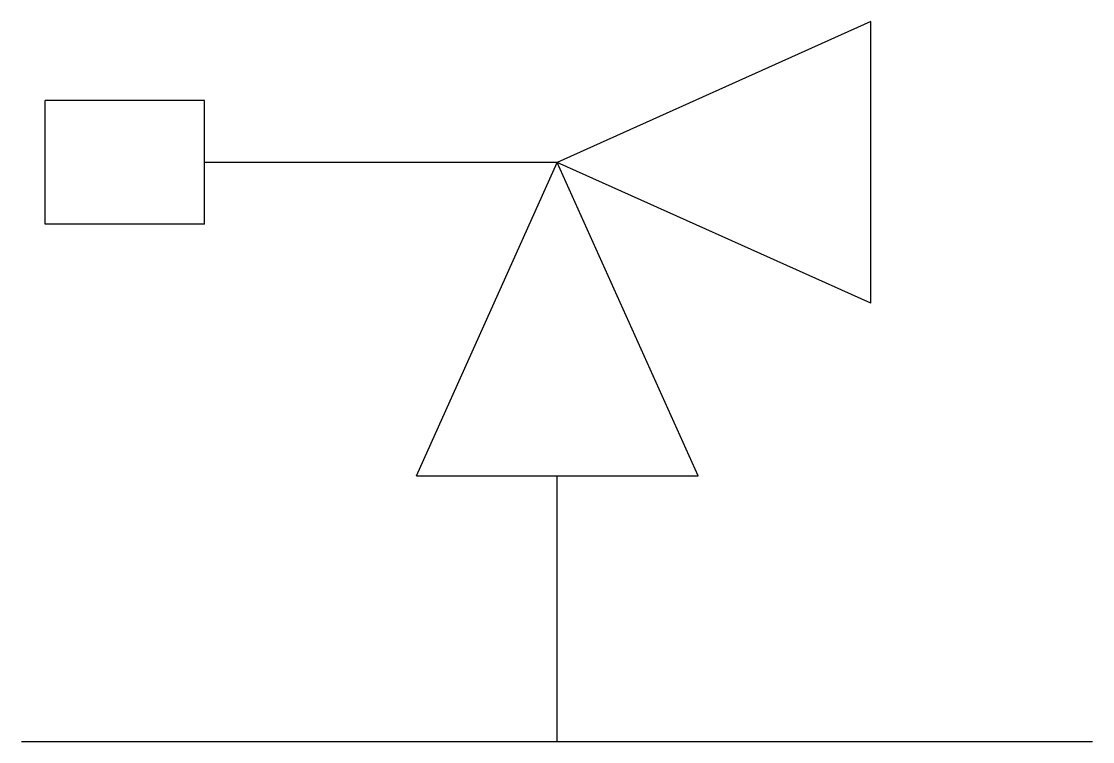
# Model space of a CAD drawing. Header units: metres. Extents: x -20717.3 to -20702, y -11800.3 to -11790.
import ezdxf

# ---------------------------------------------------------------- set-up
doc = ezdxf.new("R2010")
doc.units = ezdxf.units.M

msp = doc.modelspace()

# ---------------------------------------------------------------- linework, layer by layer
for p, q in [((-20705.14, -11789.98), (-20709.63, -11792)), ((-20705.14, -11794.01), (-20705.14, -11789.98)), ((-20714.67, -11791.11), (-20716.95, -11791.11)), ((-20716.95, -11792.88), (-20716.95, -11791.11)), ((-20714.67, -11792.88), (-20714.67, -11791.11)), ((-20709.63, -11792), (-20714.67, -11792)), ((-20711.64, -11796.48), (-20709.63, -11792)), ((-20705.14, -11794.01), (-20709.63, -11792)), ((-20707.61, -11796.48), (-20709.63, -11792)), ((-20714.67, -11792.88), (-20716.95, -11792.88)), ((-20711.64, -11796.48), (-20707.61, -11796.48)), ((-20709.63, -11800.28), (-20709.63, -11796.48)), ((-20717.29, -11800.28), (-20701.97, -11800.28))]:
    msp.add_line(p, q)

doc.saveas('drawing.dxf')
